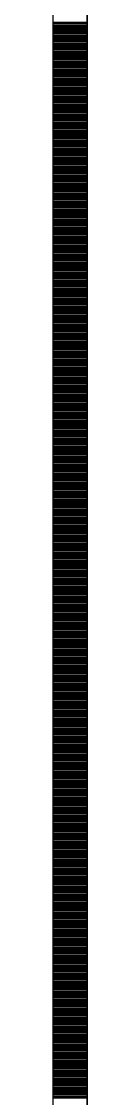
# Model space of a CAD drawing. Header units: millimetres. Extents: x -231292 to 573618, y -153144 to 564035.
# Drawn here: x 8548 to 8573, y 190912 to 191689 of the extents above; entities that cross this region are included whole.
import ezdxf

# ---------------------------------------------------------------- set-up
doc = ezdxf.new("R2010")
doc.units = ezdxf.units.MM
doc.layers.add('АР_Тонкая', color=250, linetype='Continuous', lineweight=5)
doc.layers.add('АР_Штриховка', color=250, linetype='Continuous', lineweight=0)

msp = doc.modelspace()

# ---------------------------------------------------------------- linework, layer by layer
at = {"layer": 'АР_Тонкая', "color": 18, "linetype": 'Continuous', "lineweight": 25, "true_color": 0x000000}
for p, q in [((8548.243, 263866.253), (8548.243, 187666.253)), ((8573.243, 263866.253), (8573.243, 187666.253)), ((8573.243, 187666.253), (8573.243, 263866.253))]:
    msp.add_line(p, q, dxfattribs=at)
at = {"layer": 'АР_Штриховка', "color": 18, "linetype": 'Continuous', "lineweight": 25, "true_color": 0x000000}
for p, q in [((8548.243, 191688.002), (8573.243, 191688.002)), ((8548.243, 191687.002), (8573.243, 191687.002)), ((8548.243, 191686.002), (8573.243, 191686.002)), ((8548.243, 191685.002), (8573.243, 191685.002)), ((8548.243, 191684.002), (8573.243, 191684.002)), ((8548.243, 191683.002), (8573.243, 191683.002)), ((8548.243, 191682.002), (8573.243, 191682.002)), ((8548.243, 191681.002), (8573.243, 191681.002)), ((8548.243, 191680.002), (8573.243, 191680.002)), ((8548.243, 191679.002), (8573.243, 191679.002)), ((8548.243, 191678.002), (8573.243, 191678.002)), ((8548.243, 191677.002), (8573.243, 191677.002)), ((8548.243, 191676.002), (8573.243, 191676.002)), ((8548.243, 191675.002), (8573.243, 191675.002)), ((8548.243, 191674.002), (8573.243, 191674.002)), ((8548.243, 191673.002), (8573.243, 191673.002)), ((8548.243, 191672.002), (8573.243, 191672.002)), ((8548.243, 191671.002), (8573.243, 191671.002)), ((8548.243, 191670.002), (8573.243, 191670.002)), ((8548.243, 191669.002), (8573.243, 191669.002)), ((8548.243, 191668.002), (8573.243, 191668.002)), ((8548.243, 191667.002), (8573.243, 191667.002)), ((8548.243, 191666.002), (8573.243, 191666.002)), ((8548.243, 191665.002), (8573.243, 191665.002)), ((8548.243, 191664.002), (8573.243, 191664.002)), ((8548.243, 191663.002), (8573.243, 191663.002)), ((8548.243, 191662.002), (8573.243, 191662.002)), ((8548.243, 191661.002), (8573.243, 191661.002)), ((8548.243, 191660.002), (8573.243, 191660.002)), ((8548.243, 191659.002), (8573.243, 191659.002)), ((8548.243, 191658.002), (8573.243, 191658.002)), ((8548.243, 191657.002), (8573.243, 191657.002)), ((8548.243, 191656.002), (8573.243, 191656.002)), ((8548.243, 191655.002), (8573.243, 191655.002)), ((8548.243, 191654.002), (8573.243, 191654.002)), ((8548.243, 191653.002), (8573.243, 191653.002)), ((8548.243, 191652.002), (8573.243, 191652.002)), ((8548.243, 191651.002), (8573.243, 191651.002)), ((8548.243, 191650.002), (8573.243, 191650.002)), ((8548.243, 191649.002), (8573.243, 191649.002)), ((8548.243, 191648.002), (8573.243, 191648.002)), ((8548.243, 191647.002), (8573.243, 191647.002)), ((8548.243, 191646.002), (8573.243, 191646.002)), ((8548.243, 191645.002), (8573.243, 191645.002)), ((8548.243, 191644.002), (8573.243, 191644.002)), ((8548.243, 191643.002), (8573.243, 191643.002)), ((8548.243, 191642.002), (8573.243, 191642.002)), ((8548.243, 191641.002), (8573.243, 191641.002)), ((8548.243, 191640.002), (8573.243, 191640.002)), ((8548.243, 191639.002), (8573.243, 191639.002)), ((8548.243, 191638.002), (8573.243, 191638.002)), ((8548.243, 191637.002), (8573.243, 191637.002)), ((8548.243, 191636.002), (8573.243, 191636.002)), ((8548.243, 191635.002), (8573.243, 191635.002)), ((8548.243, 191634.002), (8573.243, 191634.002)), ((8548.243, 191633.002), (8573.243, 191633.002)), ((8548.243, 191632.002), (8573.243, 191632.002)), ((8548.243, 191631.002), (8573.243, 191631.002)), ((8548.243, 191630.002), (8573.243, 191630.002)), ((8548.243, 191629.002), (8573.243, 191629.002)), ((8548.243, 191628.002), (8573.243, 191628.002)), ((8548.243, 191627.002), (8573.243, 191627.002)), ((8548.243, 191626.002), (8573.243, 191626.002)), ((8548.243, 191625.002), (8573.243, 191625.002)), ((8548.243, 191624.002), (8573.243, 191624.002)), ((8548.243, 191623.002), (8573.243, 191623.002)), ((8548.243, 191622.002), (8573.243, 191622.002)), ((8548.243, 191621.002), (8573.243, 191621.002)), ((8548.243, 191620.002), (8573.243, 191620.002)), ((8548.243, 191619.002), (8573.243, 191619.002)), ((8548.243, 191618.002), (8573.243, 191618.002)), ((8548.243, 191617.002), (8573.243, 191617.002)), ((8548.243, 191616.002), (8573.243, 191616.002)), ((8548.243, 191615.002), (8573.243, 191615.002)), ((8548.243, 191614.002), (8573.243, 191614.002)), ((8548.243, 191613.002), (8573.243, 191613.002)), ((8548.243, 191612.002), (8573.243, 191612.002)), ((8548.243, 191611.002), (8573.243, 191611.002)), ((8548.243, 191610.002), (8573.243, 191610.002)), ((8548.243, 191609.002), (8573.243, 191609.002)), ((8548.243, 191608.002), (8573.243, 191608.002)), ((8548.243, 191607.002), (8573.243, 191607.002)), ((8548.243, 191606.002), (8573.243, 191606.002)), ((8548.243, 191605.002), (8573.243, 191605.002)), ((8548.243, 191604.002), (8573.243, 191604.002)), ((8548.243, 191603.002), (8573.243, 191603.002)), ((8548.243, 191602.002), (8573.243, 191602.002)), ((8548.243, 191601.002), (8573.243, 191601.002)), ((8548.243, 191600.002), (8573.243, 191600.002)), ((8548.243, 191599.002), (8573.243, 191599.002)), ((8548.243, 191598.002), (8573.243, 191598.002)), ((8548.243, 191597.002), (8573.243, 191597.002)), ((8548.243, 191596.002), (8573.243, 191596.002)), ((8548.243, 191595.002), (8573.243, 191595.002)), ((8548.243, 191594.002), (8573.243, 191594.002)), ((8548.243, 191593.002), (8573.243, 191593.002)), ((8548.243, 191592.002), (8573.243, 191592.002)), ((8548.243, 191591.002), (8573.243, 191591.002)), ((8548.243, 191590.002), (8573.243, 191590.002)), ((8548.243, 191589.002), (8573.243, 191589.002)), ((8548.243, 191588.002), (8573.243, 191588.002)), ((8548.243, 191587.002), (8573.243, 191587.002)), ((8548.243, 191586.002), (8573.243, 191586.002)), ((8548.243, 191585.002), (8573.243, 191585.002)), ((8548.243, 191584.002), (8573.243, 191584.002)), ((8548.243, 191583.002), (8573.243, 191583.002)), ((8548.243, 191582.002), (8573.243, 191582.002)), ((8548.243, 191581.002), (8573.243, 191581.002)), ((8548.243, 191580.002), (8573.243, 191580.002)), ((8548.243, 191579.002), (8573.243, 191579.002)), ((8548.243, 191578.002), (8573.243, 191578.002)), ((8548.243, 191577.002), (8573.243, 191577.002)), ((8548.243, 191576.002), (8573.243, 191576.002)), ((8548.243, 191575.002), (8573.243, 191575.002)), ((8548.243, 191574.002), (8573.243, 191574.002)), ((8548.243, 191573.002), (8573.243, 191573.002)), ((8548.243, 191572.002), (8573.243, 191572.002)), ((8548.243, 191571.002), (8573.243, 191571.002)), ((8548.243, 191570.002), (8573.243, 191570.002)), ((8548.243, 191569.002), (8573.243, 191569.002)), ((8548.243, 191568.002), (8573.243, 191568.002)), ((8548.243, 191567.002), (8573.243, 191567.002)), ((8548.243, 191566.002), (8573.243, 191566.002)), ((8548.243, 191565.002), (8573.243, 191565.002)), ((8548.243, 191564.002), (8573.243, 191564.002)), ((8548.243, 191563.002), (8573.243, 191563.002)), ((8548.243, 191562.002), (8573.243, 191562.002)), ((8548.243, 191561.002), (8573.243, 191561.002)), ((8548.243, 191560.002), (8573.243, 191560.002)), ((8548.243, 191559.002), (8573.243, 191559.002)), ((8548.243, 191558.002), (8573.243, 191558.002)), ((8548.243, 191557.002), (8573.243, 191557.002)), ((8548.243, 191556.002), (8573.243, 191556.002)), ((8548.243, 191555.002), (8573.243, 191555.002)), ((8548.243, 191554.002), (8573.243, 191554.002)), ((8548.243, 191553.002), (8573.243, 191553.002)), ((8548.243, 191552.002), (8573.243, 191552.002)), ((8548.243, 191551.002), (8573.243, 191551.002)), ((8548.243, 191550.002), (8573.243, 191550.002)), ((8548.243, 191549.002), (8573.243, 191549.002)), ((8548.243, 191548.002), (8573.243, 191548.002)), ((8548.243, 191547.002), (8573.243, 191547.002)), ((8548.243, 191546.002), (8573.243, 191546.002)), ((8548.243, 191545.002), (8573.243, 191545.002)), ((8548.243, 191544.002), (8573.243, 191544.002)), ((8548.243, 191543.002), (8573.243, 191543.002)), ((8548.243, 191542.002), (8573.243, 191542.002)), ((8548.243, 191541.002), (8573.243, 191541.002)), ((8548.243, 191540.002), (8573.243, 191540.002)), ((8548.243, 191539.002), (8573.243, 191539.002)), ((8548.243, 191538.002), (8573.243, 191538.002)), ((8548.243, 191537.002), (8573.243, 191537.002)), ((8548.243, 191536.002), (8573.243, 191536.002)), ((8548.243, 191535.002), (8573.243, 191535.002)), ((8548.243, 191534.002), (8573.243, 191534.002)), ((8548.243, 191533.002), (8573.243, 191533.002)), ((8548.243, 191532.002), (8573.243, 191532.002)), ((8548.243, 191531.002), (8573.243, 191531.002)), ((8548.243, 191530.002), (8573.243, 191530.002)), ((8548.243, 191529.002), (8573.243, 191529.002)), ((8548.243, 191528.002), (8573.243, 191528.002)), ((8548.243, 191527.002), (8573.243, 191527.002)), ((8548.243, 191526.002), (8573.243, 191526.002)), ((8548.243, 191525.002), (8573.243, 191525.002)), ((8548.243, 191524.002), (8573.243, 191524.002)), ((8548.243, 191523.002), (8573.243, 191523.002)), ((8548.243, 191522.002), (8573.243, 191522.002)), ((8548.243, 191521.002), (8573.243, 191521.002)), ((8548.243, 191520.002), (8573.243, 191520.002)), ((8548.243, 191519.002), (8573.243, 191519.002)), ((8548.243, 191518.002), (8573.243, 191518.002)), ((8548.243, 191517.002), (8573.243, 191517.002)), ((8548.243, 191516.002), (8573.243, 191516.002)), ((8548.243, 191515.002), (8573.243, 191515.002)), ((8548.243, 191514.002), (8573.243, 191514.002)), ((8548.243, 191513.002), (8573.243, 191513.002)), ((8548.243, 191512.002), (8573.243, 191512.002)), ((8548.243, 191511.002), (8573.243, 191511.002)), ((8548.243, 191510.002), (8573.243, 191510.002)), ((8548.243, 191509.002), (8573.243, 191509.002)), ((8548.243, 191508.002), (8573.243, 191508.002)), ((8548.243, 191507.002), (8573.243, 191507.002)), ((8548.243, 191506.002), (8573.243, 191506.002)), ((8548.243, 191505.002), (8573.243, 191505.002)), ((8548.243, 191504.002), (8573.243, 191504.002)), ((8548.243, 191503.002), (8573.243, 191503.002)), ((8548.243, 191502.002), (8573.243, 191502.002)), ((8548.243, 191501.002), (8573.243, 191501.002)), ((8548.243, 191500.002), (8573.243, 191500.002)), ((8548.243, 191499.002), (8573.243, 191499.002)), ((8548.243, 191498.002), (8573.243, 191498.002)), ((8548.243, 191497.002), (8573.243, 191497.002)), ((8548.243, 191496.002), (8573.243, 191496.002)), ((8548.243, 191495.002), (8573.243, 191495.002)), ((8548.243, 191494.002), (8573.243, 191494.002)), ((8548.243, 191493.002), (8573.243, 191493.002)), ((8548.243, 191492.002), (8573.243, 191492.002)), ((8548.243, 191491.002), (8573.243, 191491.002)), ((8548.243, 191490.002), (8573.243, 191490.002)), ((8548.243, 191489.002), (8573.243, 191489.002)), ((8548.243, 191488.002), (8573.243, 191488.002)), ((8548.243, 191487.002), (8573.243, 191487.002)), ((8548.243, 191486.002), (8573.243, 191486.002)), ((8548.243, 191485.002), (8573.243, 191485.002)), ((8548.243, 191484.002), (8573.243, 191484.002)), ((8548.243, 191483.002), (8573.243, 191483.002)), ((8548.243, 191482.002), (8573.243, 191482.002)), ((8548.243, 191481.002), (8573.243, 191481.002)), ((8548.243, 191480.002), (8573.243, 191480.002)), ((8548.243, 191479.002), (8573.243, 191479.002)), ((8548.243, 191478.002), (8573.243, 191478.002)), ((8548.243, 191477.002), (8573.243, 191477.002)), ((8548.243, 191476.002), (8573.243, 191476.002)), ((8548.243, 191475.002), (8573.243, 191475.002)), ((8548.243, 191474.002), (8573.243, 191474.002)), ((8548.243, 191473.002), (8573.243, 191473.002)), ((8548.243, 191472.002), (8573.243, 191472.002)), ((8548.243, 191471.002), (8573.243, 191471.002)), ((8548.243, 191470.002), (8573.243, 191470.002)), ((8548.243, 191469.002), (8573.243, 191469.002)), ((8548.243, 191468.002), (8573.243, 191468.002)), ((8548.243, 191467.002), (8573.243, 191467.002)), ((8548.243, 191466.002), (8573.243, 191466.002)), ((8548.243, 191465.002), (8573.243, 191465.002)), ((8548.243, 191464.002), (8573.243, 191464.002)), ((8548.243, 191463.002), (8573.243, 191463.002)), ((8548.243, 191462.002), (8573.243, 191462.002)), ((8548.243, 191461.002), (8573.243, 191461.002)), ((8548.243, 191460.002), (8573.243, 191460.002)), ((8548.243, 191459.002), (8573.243, 191459.002)), ((8548.243, 191458.002), (8573.243, 191458.002)), ((8548.243, 191457.002), (8573.243, 191457.002)), ((8548.243, 191456.002), (8573.243, 191456.002)), ((8548.243, 191455.002), (8573.243, 191455.002)), ((8548.243, 191454.002), (8573.243, 191454.002)), ((8548.243, 191453.002), (8573.243, 191453.002)), ((8548.243, 191452.002), (8573.243, 191452.002)), ((8548.243, 191451.002), (8573.243, 191451.002)), ((8548.243, 191450.002), (8573.243, 191450.002)), ((8548.243, 191449.002), (8573.243, 191449.002)), ((8548.243, 191448.002), (8573.243, 191448.002)), ((8548.243, 191447.002), (8573.243, 191447.002)), ((8548.243, 191446.002), (8573.243, 191446.002)), ((8548.243, 191445.002), (8573.243, 191445.002)), ((8548.243, 191444.002), (8573.243, 191444.002)), ((8548.243, 191443.002), (8573.243, 191443.002)), ((8548.243, 191442.002), (8573.243, 191442.002)), ((8548.243, 191441.002), (8573.243, 191441.002)), ((8548.243, 191440.002), (8573.243, 191440.002)), ((8548.243, 191439.002), (8573.243, 191439.002)), ((8548.243, 191438.002), (8573.243, 191438.002)), ((8548.243, 191437.002), (8573.243, 191437.002)), ((8548.243, 191436.002), (8573.243, 191436.002)), ((8548.243, 191435.002), (8573.243, 191435.002)), ((8548.243, 191434.002), (8573.243, 191434.002)), ((8548.243, 191433.002), (8573.243, 191433.002)), ((8548.243, 191432.002), (8573.243, 191432.002)), ((8548.243, 191431.002), (8573.243, 191431.002)), ((8548.243, 191430.002), (8573.243, 191430.002)), ((8548.243, 191429.002), (8573.243, 191429.002)), ((8548.243, 191428.002), (8573.243, 191428.002)), ((8548.243, 191427.002), (8573.243, 191427.002)), ((8548.243, 191426.002), (8573.243, 191426.002)), ((8548.243, 191425.002), (8573.243, 191425.002)), ((8548.243, 191424.002), (8573.243, 191424.002)), ((8548.243, 191423.002), (8573.243, 191423.002)), ((8548.243, 191422.002), (8573.243, 191422.002)), ((8548.243, 191421.002), (8573.243, 191421.002)), ((8548.243, 191420.002), (8573.243, 191420.002)), ((8548.243, 191419.002), (8573.243, 191419.002)), ((8548.243, 191418.002), (8573.243, 191418.002)), ((8548.243, 191417.002), (8573.243, 191417.002)), ((8548.243, 191416.002), (8573.243, 191416.002)), ((8548.243, 191415.002), (8573.243, 191415.002)), ((8548.243, 191414.002), (8573.243, 191414.002)), ((8548.243, 191413.002), (8573.243, 191413.002)), ((8548.243, 191412.002), (8573.243, 191412.002)), ((8548.243, 191411.002), (8573.243, 191411.002)), ((8548.243, 191410.002), (8573.243, 191410.002)), ((8548.243, 191409.002), (8573.243, 191409.002)), ((8548.243, 191408.002), (8573.243, 191408.002)), ((8548.243, 191407.002), (8573.243, 191407.002)), ((8548.243, 191406.002), (8573.243, 191406.002)), ((8548.243, 191405.002), (8573.243, 191405.002)), ((8548.243, 191404.002), (8573.243, 191404.002)), ((8548.243, 191403.002), (8573.243, 191403.002)), ((8548.243, 191402.002), (8573.243, 191402.002)), ((8548.243, 191401.002), (8573.243, 191401.002)), ((8548.243, 191400.002), (8573.243, 191400.002)), ((8548.243, 191399.002), (8573.243, 191399.002)), ((8548.243, 191398.002), (8573.243, 191398.002)), ((8548.243, 191397.002), (8573.243, 191397.002)), ((8548.243, 191396.002), (8573.243, 191396.002)), ((8548.243, 191395.002), (8573.243, 191395.002)), ((8548.243, 191394.002), (8573.243, 191394.002)), ((8548.243, 191393.002), (8573.243, 191393.002)), ((8548.243, 191392.002), (8573.243, 191392.002)), ((8548.243, 191391.002), (8573.243, 191391.002)), ((8548.243, 191390.002), (8573.243, 191390.002)), ((8548.243, 191389.002), (8573.243, 191389.002)), ((8548.243, 191388.002), (8573.243, 191388.002)), ((8548.243, 191387.002), (8573.243, 191387.002)), ((8548.243, 191386.002), (8573.243, 191386.002)), ((8548.243, 191385.002), (8573.243, 191385.002)), ((8548.243, 191384.002), (8573.243, 191384.002)), ((8548.243, 191383.002), (8573.243, 191383.002)), ((8548.243, 191382.002), (8573.243, 191382.002)), ((8548.243, 191381.002), (8573.243, 191381.002)), ((8548.243, 191380.002), (8573.243, 191380.002)), ((8548.243, 191379.002), (8573.243, 191379.002)), ((8548.243, 191378.002), (8573.243, 191378.002)), ((8548.243, 191377.002), (8573.243, 191377.002)), ((8548.243, 191376.002), (8573.243, 191376.002)), ((8548.243, 191375.002), (8573.243, 191375.002)), ((8548.243, 191374.002), (8573.243, 191374.002)), ((8548.243, 191373.002), (8573.243, 191373.002)), ((8548.243, 191372.002), (8573.243, 191372.002)), ((8548.243, 191371.002), (8573.243, 191371.002)), ((8548.243, 191370.002), (8573.243, 191370.002)), ((8548.243, 191369.002), (8573.243, 191369.002)), ((8548.243, 191368.002), (8573.243, 191368.002)), ((8548.243, 191367.002), (8573.243, 191367.002)), ((8548.243, 191366.002), (8573.243, 191366.002)), ((8548.243, 191365.002), (8573.243, 191365.002)), ((8548.243, 191364.002), (8573.243, 191364.002)), ((8548.243, 191363.002), (8573.243, 191363.002)), ((8548.243, 191362.002), (8573.243, 191362.002)), ((8548.243, 191361.002), (8573.243, 191361.002)), ((8548.243, 191360.002), (8573.243, 191360.002)), ((8548.243, 191359.002), (8573.243, 191359.002)), ((8548.243, 191358.002), (8573.243, 191358.002)), ((8548.243, 191357.002), (8573.243, 191357.002)), ((8548.243, 191356.002), (8573.243, 191356.002)), ((8548.243, 191355.002), (8573.243, 191355.002)), ((8548.243, 191354.002), (8573.243, 191354.002)), ((8548.243, 191353.002), (8573.243, 191353.002)), ((8548.243, 191352.002), (8573.243, 191352.002)), ((8548.243, 191351.002), (8573.243, 191351.002)), ((8548.243, 191350.002), (8573.243, 191350.002)), ((8548.243, 191349.002), (8573.243, 191349.002)), ((8548.243, 191348.002), (8573.243, 191348.002)), ((8548.243, 191347.002), (8573.243, 191347.002)), ((8548.243, 191346.002), (8573.243, 191346.002)), ((8548.243, 191345.002), (8573.243, 191345.002)), ((8548.243, 191344.002), (8573.243, 191344.002)), ((8548.243, 191343.002), (8573.243, 191343.002)), ((8548.243, 191342.002), (8573.243, 191342.002)), ((8548.243, 191341.002), (8573.243, 191341.002)), ((8548.243, 191340.002), (8573.243, 191340.002)), ((8548.243, 191339.002), (8573.243, 191339.002)), ((8548.243, 191338.002), (8573.243, 191338.002)), ((8548.243, 191337.002), (8573.243, 191337.002)), ((8548.243, 191336.002), (8573.243, 191336.002)), ((8548.243, 191335.002), (8573.243, 191335.002)), ((8548.243, 191334.002), (8573.243, 191334.002)), ((8548.243, 191333.002), (8573.243, 191333.002)), ((8548.243, 191332.002), (8573.243, 191332.002)), ((8548.243, 191331.002), (8573.243, 191331.002)), ((8548.243, 191330.002), (8573.243, 191330.002)), ((8548.243, 191329.002), (8573.243, 191329.002)), ((8548.243, 191328.002), (8573.243, 191328.002)), ((8548.243, 191327.002), (8573.243, 191327.002)), ((8548.243, 191326.002), (8573.243, 191326.002)), ((8548.243, 191325.002), (8573.243, 191325.002)), ((8548.243, 191324.002), (8573.243, 191324.002)), ((8548.243, 191323.002), (8573.243, 191323.002)), ((8548.243, 191322.002), (8573.243, 191322.002)), ((8548.243, 191321.002), (8573.243, 191321.002)), ((8548.243, 191320.002), (8573.243, 191320.002)), ((8548.243, 191319.002), (8573.243, 191319.002)), ((8548.243, 191318.002), (8573.243, 191318.002)), ((8548.243, 191317.002), (8573.243, 191317.002)), ((8548.243, 191316.002), (8573.243, 191316.002)), ((8548.243, 191315.002), (8573.243, 191315.002)), ((8548.243, 191314.002), (8573.243, 191314.002)), ((8548.243, 191313.002), (8573.243, 191313.002)), ((8548.243, 191312.002), (8573.243, 191312.002)), ((8548.243, 191311.002), (8573.243, 191311.002)), ((8548.243, 191310.002), (8573.243, 191310.002)), ((8548.243, 191309.002), (8573.243, 191309.002)), ((8548.243, 191308.002), (8573.243, 191308.002)), ((8548.243, 191307.002), (8573.243, 191307.002)), ((8548.243, 191306.002), (8573.243, 191306.002)), ((8548.243, 191305.002), (8573.243, 191305.002)), ((8548.243, 191304.002), (8573.243, 191304.002)), ((8548.243, 191303.002), (8573.243, 191303.002)), ((8548.243, 191302.002), (8573.243, 191302.002)), ((8548.243, 191301.002), (8573.243, 191301.002)), ((8548.243, 191300.002), (8573.243, 191300.002)), ((8548.243, 191299.002), (8573.243, 191299.002)), ((8548.243, 191298.002), (8573.243, 191298.002)), ((8548.243, 191297.002), (8573.243, 191297.002)), ((8548.243, 191296.002), (8573.243, 191296.002)), ((8548.243, 191295.002), (8573.243, 191295.002)), ((8548.243, 191294.002), (8573.243, 191294.002)), ((8548.243, 191293.002), (8573.243, 191293.002)), ((8548.243, 191292.002), (8573.243, 191292.002)), ((8548.243, 191291.002), (8573.243, 191291.002)), ((8548.243, 191290.002), (8573.243, 191290.002)), ((8548.243, 191289.002), (8573.243, 191289.002)), ((8548.243, 191288.002), (8573.243, 191288.002)), ((8548.243, 191287.002), (8573.243, 191287.002)), ((8548.243, 191286.002), (8573.243, 191286.002)), ((8548.243, 191285.002), (8573.243, 191285.002)), ((8548.243, 191284.002), (8573.243, 191284.002)), ((8548.243, 191283.002), (8573.243, 191283.002)), ((8548.243, 191282.002), (8573.243, 191282.002)), ((8548.243, 191281.002), (8573.243, 191281.002)), ((8548.243, 191280.002), (8573.243, 191280.002)), ((8548.243, 191279.002), (8573.243, 191279.002)), ((8548.243, 191278.002), (8573.243, 191278.002)), ((8548.243, 191277.002), (8573.243, 191277.002)), ((8548.243, 191276.002), (8573.243, 191276.002)), ((8548.243, 191275.002), (8573.243, 191275.002)), ((8548.243, 191274.002), (8573.243, 191274.002)), ((8548.243, 191273.002), (8573.243, 191273.002)), ((8548.243, 191272.002), (8573.243, 191272.002)), ((8548.243, 191271.002), (8573.243, 191271.002)), ((8548.243, 191270.002), (8573.243, 191270.002)), ((8548.243, 191269.002), (8573.243, 191269.002)), ((8548.243, 191268.002), (8573.243, 191268.002)), ((8548.243, 191267.002), (8573.243, 191267.002)), ((8548.243, 191266.002), (8573.243, 191266.002)), ((8548.243, 191265.002), (8573.243, 191265.002)), ((8548.243, 191264.002), (8573.243, 191264.002)), ((8548.243, 191263.002), (8573.243, 191263.002)), ((8548.243, 191262.002), (8573.243, 191262.002)), ((8548.243, 191261.002), (8573.243, 191261.002)), ((8548.243, 191260.002), (8573.243, 191260.002)), ((8548.243, 191259.002), (8573.243, 191259.002)), ((8548.243, 191258.002), (8573.243, 191258.002)), ((8548.243, 191257.002), (8573.243, 191257.002)), ((8548.243, 191256.002), (8573.243, 191256.002)), ((8548.243, 191255.002), (8573.243, 191255.002)), ((8548.243, 191254.002), (8573.243, 191254.002)), ((8548.243, 191253.002), (8573.243, 191253.002)), ((8548.243, 191252.002), (8573.243, 191252.002)), ((8548.243, 191251.002), (8573.243, 191251.002)), ((8548.243, 191250.002), (8573.243, 191250.002)), ((8548.243, 191249.002), (8573.243, 191249.002)), ((8548.243, 191248.002), (8573.243, 191248.002)), ((8548.243, 191247.002), (8573.243, 191247.002)), ((8548.243, 191246.002), (8573.243, 191246.002)), ((8548.243, 191245.002), (8573.243, 191245.002)), ((8548.243, 191244.002), (8573.243, 191244.002)), ((8548.243, 191243.002), (8573.243, 191243.002)), ((8548.243, 191242.002), (8573.243, 191242.002)), ((8548.243, 191241.002), (8573.243, 191241.002)), ((8548.243, 191240.002), (8573.243, 191240.002)), ((8548.243, 191239.002), (8573.243, 191239.002)), ((8548.243, 191238.002), (8573.243, 191238.002)), ((8548.243, 191237.002), (8573.243, 191237.002)), ((8548.243, 191236.002), (8573.243, 191236.002)), ((8548.243, 191235.002), (8573.243, 191235.002)), ((8548.243, 191234.002), (8573.243, 191234.002)), ((8548.243, 191233.002), (8573.243, 191233.002)), ((8548.243, 191232.002), (8573.243, 191232.002)), ((8548.243, 191231.002), (8573.243, 191231.002)), ((8548.243, 191230.002), (8573.243, 191230.002)), ((8548.243, 191229.002), (8573.243, 191229.002)), ((8548.243, 191228.002), (8573.243, 191228.002)), ((8548.243, 191227.002), (8573.243, 191227.002)), ((8548.243, 191226.002), (8573.243, 191226.002)), ((8548.243, 191225.002), (8573.243, 191225.002)), ((8548.243, 191224.002), (8573.243, 191224.002)), ((8548.243, 191223.002), (8573.243, 191223.002)), ((8548.243, 191222.002), (8573.243, 191222.002)), ((8548.243, 191221.002), (8573.243, 191221.002)), ((8548.243, 191220.002), (8573.243, 191220.002)), ((8548.243, 191219.002), (8573.243, 191219.002)), ((8548.243, 191218.002), (8573.243, 191218.002)), ((8548.243, 191217.002), (8573.243, 191217.002)), ((8548.243, 191216.002), (8573.243, 191216.002)), ((8548.243, 191215.002), (8573.243, 191215.002)), ((8548.243, 191214.002), (8573.243, 191214.002)), ((8548.243, 191213.002), (8573.243, 191213.002)), ((8548.243, 191212.002), (8573.243, 191212.002)), ((8548.243, 191211.002), (8573.243, 191211.002)), ((8548.243, 191210.002), (8573.243, 191210.002)), ((8548.243, 191209.002), (8573.243, 191209.002)), ((8548.243, 191208.002), (8573.243, 191208.002)), ((8548.243, 191207.002), (8573.243, 191207.002)), ((8548.243, 191206.002), (8573.243, 191206.002)), ((8548.243, 191205.002), (8573.243, 191205.002)), ((8548.243, 191204.002), (8573.243, 191204.002)), ((8548.243, 191203.002), (8573.243, 191203.002)), ((8548.243, 191202.002), (8573.243, 191202.002)), ((8548.243, 191201.002), (8573.243, 191201.002)), ((8548.243, 191200.002), (8573.243, 191200.002)), ((8548.243, 191199.002), (8573.243, 191199.002)), ((8548.243, 191198.002), (8573.243, 191198.002)), ((8548.243, 191197.002), (8573.243, 191197.002)), ((8548.243, 191196.002), (8573.243, 191196.002)), ((8548.243, 191195.002), (8573.243, 191195.002)), ((8548.243, 191194.002), (8573.243, 191194.002)), ((8548.243, 191193.002), (8573.243, 191193.002)), ((8548.243, 191192.002), (8573.243, 191192.002)), ((8548.243, 191191.002), (8573.243, 191191.002)), ((8548.243, 191190.002), (8573.243, 191190.002)), ((8548.243, 191189.002), (8573.243, 191189.002)), ((8548.243, 191188.002), (8573.243, 191188.002)), ((8548.243, 191187.002), (8573.243, 191187.002)), ((8548.243, 191186.002), (8573.243, 191186.002)), ((8548.243, 191185.002), (8573.243, 191185.002)), ((8548.243, 191184.002), (8573.243, 191184.002)), ((8548.243, 191183.002), (8573.243, 191183.002)), ((8548.243, 191182.002), (8573.243, 191182.002)), ((8548.243, 191181.002), (8573.243, 191181.002)), ((8548.243, 191180.002), (8573.243, 191180.002)), ((8548.243, 191179.002), (8573.243, 191179.002)), ((8548.243, 191178.002), (8573.243, 191178.002)), ((8548.243, 191177.002), (8573.243, 191177.002)), ((8548.243, 191176.002), (8573.243, 191176.002)), ((8548.243, 191175.002), (8573.243, 191175.002)), ((8548.243, 191174.002), (8573.243, 191174.002)), ((8548.243, 191173.002), (8573.243, 191173.002)), ((8548.243, 191172.002), (8573.243, 191172.002)), ((8548.243, 191171.002), (8573.243, 191171.002)), ((8548.243, 191170.002), (8573.243, 191170.002)), ((8548.243, 191169.002), (8573.243, 191169.002)), ((8548.243, 191168.002), (8573.243, 191168.002)), ((8548.243, 191167.002), (8573.243, 191167.002)), ((8548.243, 191166.002), (8573.243, 191166.002)), ((8548.243, 191165.002), (8573.243, 191165.002)), ((8548.243, 191164.002), (8573.243, 191164.002)), ((8548.243, 191163.002), (8573.243, 191163.002)), ((8548.243, 191162.002), (8573.243, 191162.002)), ((8548.243, 191161.002), (8573.243, 191161.002)), ((8548.243, 191160.002), (8573.243, 191160.002)), ((8548.243, 191159.002), (8573.243, 191159.002)), ((8548.243, 191158.002), (8573.243, 191158.002)), ((8548.243, 191157.002), (8573.243, 191157.002)), ((8548.243, 191156.002), (8573.243, 191156.002)), ((8548.243, 191155.002), (8573.243, 191155.002)), ((8548.243, 191154.002), (8573.243, 191154.002)), ((8548.243, 191153.002), (8573.243, 191153.002)), ((8548.243, 191152.002), (8573.243, 191152.002)), ((8548.243, 191151.002), (8573.243, 191151.002)), ((8548.243, 191150.002), (8573.243, 191150.002)), ((8548.243, 191149.002), (8573.243, 191149.002)), ((8548.243, 191148.002), (8573.243, 191148.002)), ((8548.243, 191147.002), (8573.243, 191147.002)), ((8548.243, 191146.002), (8573.243, 191146.002)), ((8548.243, 191145.002), (8573.243, 191145.002)), ((8548.243, 191144.002), (8573.243, 191144.002)), ((8548.243, 191143.002), (8573.243, 191143.002)), ((8548.243, 191142.002), (8573.243, 191142.002)), ((8548.243, 191141.002), (8573.243, 191141.002)), ((8548.243, 191140.002), (8573.243, 191140.002)), ((8548.243, 191139.002), (8573.243, 191139.002)), ((8548.243, 191138.002), (8573.243, 191138.002)), ((8548.243, 191137.002), (8573.243, 191137.002)), ((8548.243, 191136.002), (8573.243, 191136.002)), ((8548.243, 191135.002), (8573.243, 191135.002)), ((8548.243, 191134.002), (8573.243, 191134.002)), ((8548.243, 191133.002), (8573.243, 191133.002)), ((8548.243, 191132.002), (8573.243, 191132.002)), ((8548.243, 191131.002), (8573.243, 191131.002)), ((8548.243, 191130.002), (8573.243, 191130.002)), ((8548.243, 191129.002), (8573.243, 191129.002)), ((8548.243, 191128.002), (8573.243, 191128.002)), ((8548.243, 191127.002), (8573.243, 191127.002)), ((8548.243, 191126.002), (8573.243, 191126.002)), ((8548.243, 191125.002), (8573.243, 191125.002)), ((8548.243, 191124.002), (8573.243, 191124.002)), ((8548.243, 191123.002), (8573.243, 191123.002)), ((8548.243, 191122.002), (8573.243, 191122.002)), ((8548.243, 191121.002), (8573.243, 191121.002)), ((8548.243, 191120.002), (8573.243, 191120.002)), ((8548.243, 191119.002), (8573.243, 191119.002)), ((8548.243, 191118.002), (8573.243, 191118.002)), ((8548.243, 191117.002), (8573.243, 191117.002)), ((8548.243, 191116.002), (8573.243, 191116.002)), ((8548.243, 191115.002), (8573.243, 191115.002)), ((8548.243, 191114.002), (8573.243, 191114.002)), ((8548.243, 191113.002), (8573.243, 191113.002)), ((8548.243, 191112.002), (8573.243, 191112.002)), ((8548.243, 191111.002), (8573.243, 191111.002)), ((8548.243, 191110.002), (8573.243, 191110.002)), ((8548.243, 191109.002), (8573.243, 191109.002)), ((8548.243, 191108.002), (8573.243, 191108.002)), ((8548.243, 191107.002), (8573.243, 191107.002)), ((8548.243, 191106.002), (8573.243, 191106.002)), ((8548.243, 191105.002), (8573.243, 191105.002)), ((8548.243, 191104.002), (8573.243, 191104.002)), ((8548.243, 191103.002), (8573.243, 191103.002)), ((8548.243, 191102.002), (8573.243, 191102.002)), ((8548.243, 191101.002), (8573.243, 191101.002)), ((8548.243, 191100.002), (8573.243, 191100.002)), ((8548.243, 191099.002), (8573.243, 191099.002)), ((8548.243, 191098.002), (8573.243, 191098.002)), ((8548.243, 191097.002), (8573.243, 191097.002)), ((8548.243, 191096.002), (8573.243, 191096.002)), ((8548.243, 191095.002), (8573.243, 191095.002)), ((8548.243, 191094.002), (8573.243, 191094.002)), ((8548.243, 191093.002), (8573.243, 191093.002)), ((8548.243, 191092.002), (8573.243, 191092.002)), ((8548.243, 191091.002), (8573.243, 191091.002)), ((8548.243, 191090.002), (8573.243, 191090.002)), ((8548.243, 191089.002), (8573.243, 191089.002)), ((8548.243, 191088.002), (8573.243, 191088.002)), ((8548.243, 191087.002), (8573.243, 191087.002)), ((8548.243, 191086.002), (8573.243, 191086.002)), ((8548.243, 191085.002), (8573.243, 191085.002)), ((8548.243, 191084.002), (8573.243, 191084.002)), ((8548.243, 191083.002), (8573.243, 191083.002)), ((8548.243, 191082.002), (8573.243, 191082.002)), ((8548.243, 191081.002), (8573.243, 191081.002)), ((8548.243, 191080.002), (8573.243, 191080.002)), ((8548.243, 191079.002), (8573.243, 191079.002)), ((8548.243, 191078.002), (8573.243, 191078.002)), ((8548.243, 191077.002), (8573.243, 191077.002)), ((8548.243, 191076.002), (8573.243, 191076.002)), ((8548.243, 191075.002), (8573.243, 191075.002)), ((8548.243, 191074.002), (8573.243, 191074.002)), ((8548.243, 191073.002), (8573.243, 191073.002)), ((8548.243, 191072.002), (8573.243, 191072.002)), ((8548.243, 191071.002), (8573.243, 191071.002)), ((8548.243, 191070.002), (8573.243, 191070.002)), ((8548.243, 191069.002), (8573.243, 191069.002)), ((8548.243, 191068.002), (8573.243, 191068.002)), ((8548.243, 191067.002), (8573.243, 191067.002)), ((8548.243, 191066.002), (8573.243, 191066.002)), ((8548.243, 191065.002), (8573.243, 191065.002)), ((8548.243, 191064.002), (8573.243, 191064.002)), ((8548.243, 191063.002), (8573.243, 191063.002)), ((8548.243, 191062.002), (8573.243, 191062.002)), ((8548.243, 191061.002), (8573.243, 191061.002)), ((8548.243, 191060.002), (8573.243, 191060.002)), ((8548.243, 191059.002), (8573.243, 191059.002)), ((8548.243, 191058.002), (8573.243, 191058.002)), ((8548.243, 191057.002), (8573.243, 191057.002)), ((8548.243, 191056.002), (8573.243, 191056.002)), ((8548.243, 191055.002), (8573.243, 191055.002)), ((8548.243, 191054.002), (8573.243, 191054.002)), ((8548.243, 191053.002), (8573.243, 191053.002)), ((8548.243, 191052.002), (8573.243, 191052.002)), ((8548.243, 191051.002), (8573.243, 191051.002)), ((8548.243, 191050.002), (8573.243, 191050.002)), ((8548.243, 191049.002), (8573.243, 191049.002)), ((8548.243, 191048.002), (8573.243, 191048.002)), ((8548.243, 191047.002), (8573.243, 191047.002)), ((8548.243, 191046.002), (8573.243, 191046.002)), ((8548.243, 191045.002), (8573.243, 191045.002)), ((8548.243, 191044.002), (8573.243, 191044.002)), ((8548.243, 191043.002), (8573.243, 191043.002)), ((8548.243, 191042.002), (8573.243, 191042.002)), ((8548.243, 191041.002), (8573.243, 191041.002)), ((8548.243, 191040.002), (8573.243, 191040.002)), ((8548.243, 191039.002), (8573.243, 191039.002)), ((8548.243, 191038.002), (8573.243, 191038.002)), ((8548.243, 191037.002), (8573.243, 191037.002)), ((8548.243, 191036.002), (8573.243, 191036.002)), ((8548.243, 191035.002), (8573.243, 191035.002)), ((8548.243, 191034.002), (8573.243, 191034.002)), ((8548.243, 191033.002), (8573.243, 191033.002)), ((8548.243, 191032.002), (8573.243, 191032.002)), ((8548.243, 191031.002), (8573.243, 191031.002)), ((8548.243, 191030.002), (8573.243, 191030.002)), ((8548.243, 191029.002), (8573.243, 191029.002)), ((8548.243, 191028.002), (8573.243, 191028.002)), ((8548.243, 191027.002), (8573.243, 191027.002)), ((8548.243, 191026.002), (8573.243, 191026.002)), ((8548.243, 191025.002), (8573.243, 191025.002)), ((8548.243, 191024.002), (8573.243, 191024.002)), ((8548.243, 191023.002), (8573.243, 191023.002)), ((8548.243, 191022.002), (8573.243, 191022.002)), ((8548.243, 191021.002), (8573.243, 191021.002)), ((8548.243, 191020.002), (8573.243, 191020.002)), ((8548.243, 191019.002), (8573.243, 191019.002)), ((8548.243, 191018.002), (8573.243, 191018.002)), ((8548.243, 191017.002), (8573.243, 191017.002)), ((8548.243, 191016.002), (8573.243, 191016.002)), ((8548.243, 191015.002), (8573.243, 191015.002)), ((8548.243, 191014.002), (8573.243, 191014.002)), ((8548.243, 191013.002), (8573.243, 191013.002)), ((8548.243, 191012.002), (8573.243, 191012.002)), ((8548.243, 191011.002), (8573.243, 191011.002)), ((8548.243, 191010.002), (8573.243, 191010.002)), ((8548.243, 191009.002), (8573.243, 191009.002)), ((8548.243, 191008.002), (8573.243, 191008.002)), ((8548.243, 191007.002), (8573.243, 191007.002)), ((8548.243, 191006.002), (8573.243, 191006.002)), ((8548.243, 191005.002), (8573.243, 191005.002)), ((8548.243, 191004.002), (8573.243, 191004.002)), ((8548.243, 191003.002), (8573.243, 191003.002)), ((8548.243, 191002.002), (8573.243, 191002.002)), ((8548.243, 191001.002), (8573.243, 191001.002)), ((8548.243, 191000.002), (8573.243, 191000.002)), ((8548.243, 190999.002), (8573.243, 190999.002)), ((8548.243, 190998.002), (8573.243, 190998.002)), ((8548.243, 190997.002), (8573.243, 190997.002)), ((8548.243, 190996.002), (8573.243, 190996.002)), ((8548.243, 190995.002), (8573.243, 190995.002)), ((8548.243, 190994.002), (8573.243, 190994.002)), ((8548.243, 190993.002), (8573.243, 190993.002)), ((8548.243, 190992.002), (8573.243, 190992.002)), ((8548.243, 190991.002), (8573.243, 190991.002)), ((8548.243, 190990.002), (8573.243, 190990.002)), ((8548.243, 190989.002), (8573.243, 190989.002)), ((8548.243, 190988.002), (8573.243, 190988.002)), ((8548.243, 190987.002), (8573.243, 190987.002)), ((8548.243, 190986.002), (8573.243, 190986.002)), ((8548.243, 190985.002), (8573.243, 190985.002)), ((8548.243, 190984.002), (8573.243, 190984.002)), ((8548.243, 190983.002), (8573.243, 190983.002)), ((8548.243, 190982.002), (8573.243, 190982.002)), ((8548.243, 190981.002), (8573.243, 190981.002)), ((8548.243, 190980.002), (8573.243, 190980.002)), ((8548.243, 190979.002), (8573.243, 190979.002)), ((8548.243, 190978.002), (8573.243, 190978.002)), ((8548.243, 190977.002), (8573.243, 190977.002)), ((8548.243, 190976.002), (8573.243, 190976.002)), ((8548.243, 190975.002), (8573.243, 190975.002)), ((8548.243, 190974.002), (8573.243, 190974.002)), ((8548.243, 190973.002), (8573.243, 190973.002)), ((8548.243, 190972.002), (8573.243, 190972.002)), ((8548.243, 190971.002), (8573.243, 190971.002)), ((8548.243, 190970.002), (8573.243, 190970.002)), ((8548.243, 190969.002), (8573.243, 190969.002)), ((8548.243, 190968.002), (8573.243, 190968.002)), ((8548.243, 190967.002), (8573.243, 190967.002)), ((8548.243, 190966.002), (8573.243, 190966.002)), ((8548.243, 190965.002), (8573.243, 190965.002)), ((8548.243, 190964.002), (8573.243, 190964.002)), ((8548.243, 190963.002), (8573.243, 190963.002)), ((8548.243, 190962.002), (8573.243, 190962.002)), ((8548.243, 190961.002), (8573.243, 190961.002)), ((8548.243, 190960.002), (8573.243, 190960.002)), ((8548.243, 190959.002), (8573.243, 190959.002)), ((8548.243, 190958.002), (8573.243, 190958.002)), ((8548.243, 190957.002), (8573.243, 190957.002)), ((8548.243, 190956.002), (8573.243, 190956.002)), ((8548.243, 190955.002), (8573.243, 190955.002)), ((8548.243, 190954.002), (8573.243, 190954.002)), ((8548.243, 190953.002), (8573.243, 190953.002)), ((8548.243, 190952.002), (8573.243, 190952.002)), ((8548.243, 190951.002), (8573.243, 190951.002)), ((8548.243, 190950.002), (8573.243, 190950.002)), ((8548.243, 190949.002), (8573.243, 190949.002)), ((8548.243, 190948.002), (8573.243, 190948.002)), ((8548.243, 190947.002), (8573.243, 190947.002)), ((8548.243, 190946.002), (8573.243, 190946.002)), ((8548.243, 190945.002), (8573.243, 190945.002)), ((8548.243, 190944.002), (8573.243, 190944.002)), ((8548.243, 190943.002), (8573.243, 190943.002)), ((8548.243, 190942.002), (8573.243, 190942.002)), ((8548.243, 190941.002), (8573.243, 190941.002)), ((8548.243, 190940.002), (8573.243, 190940.002)), ((8548.243, 190939.002), (8573.243, 190939.002)), ((8548.243, 190938.002), (8573.243, 190938.002)), ((8548.243, 190937.002), (8573.243, 190937.002)), ((8548.243, 190936.002), (8573.243, 190936.002)), ((8548.243, 190935.002), (8573.243, 190935.002)), ((8548.243, 190934.002), (8573.243, 190934.002)), ((8548.243, 190933.002), (8573.243, 190933.002)), ((8548.243, 190932.002), (8573.243, 190932.002)), ((8548.243, 190931.002), (8573.243, 190931.002)), ((8548.243, 190930.002), (8573.243, 190930.002)), ((8548.243, 190929.002), (8573.243, 190929.002)), ((8548.243, 190928.002), (8573.243, 190928.002)), ((8548.243, 190927.002), (8573.243, 190927.002)), ((8548.243, 190926.002), (8573.243, 190926.002)), ((8548.243, 190925.002), (8573.243, 190925.002)), ((8548.243, 190924.002), (8573.243, 190924.002)), ((8548.243, 190923.002), (8573.243, 190923.002)), ((8548.243, 190922.002), (8573.243, 190922.002)), ((8548.243, 190921.002), (8573.243, 190921.002)), ((8548.243, 190920.002), (8573.243, 190920.002)), ((8548.243, 190919.002), (8573.243, 190919.002)), ((8548.243, 190918.002), (8573.243, 190918.002)), ((8548.243, 190917.002), (8573.243, 190917.002)), ((8548.243, 190916.002), (8573.243, 190916.002)), ((8548.243, 190915.002), (8573.243, 190915.002)), ((8548.243, 190914.002), (8573.243, 190914.002)), ((8548.243, 190913.002), (8573.243, 190913.002)), ((8548.243, 190912.002), (8573.243, 190912.002))]:
    msp.add_line(p, q, dxfattribs=at)

doc.saveas('drawing.dxf')
